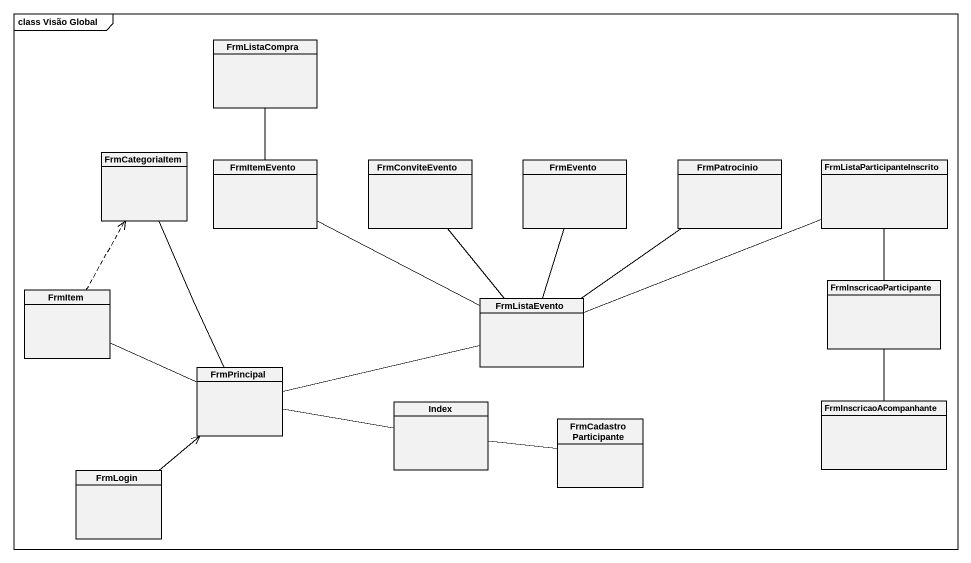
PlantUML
@startuml
mainframe class Visão Global
hide circle
hide empty members
class FrmListaCompra
class FrmCategoriaItem
class FrmItemEvento
class FrmConviteEvento
class FrmEvento
class FrmPatrocinio
class FrmListaParticipanteInscrito
class FrmItem
class FrmListaEvento
class FrmInscricaoParticipante
class FrmPrincipal
class Index
class FrmCadastroParticipante
class FrmInscricaoAcompanhante
class FrmLogin
FrmItemEvento -up- FrmListaCompra
FrmItem .up.> FrmCategoriaItem
FrmListaEvento -left- FrmItemEvento
FrmListaEvento -up- FrmConviteEvento
FrmListaEvento -up- FrmEvento
FrmListaEvento -up- FrmPatrocinio
FrmListaEvento -right- FrmListaParticipanteInscrito
FrmInscricaoParticipante -up- FrmListaParticipanteInscrito
FrmPrincipal -up- FrmCategoriaItem
FrmPrincipal -left- FrmItem
FrmPrincipal -right- FrmListaEvento
FrmPrincipal -right- Index
FrmCadastroParticipante -left- Index
FrmInscricaoAcompanhante -up- FrmInscricaoParticipante
FrmLogin -up-> FrmPrincipal
@enduml
